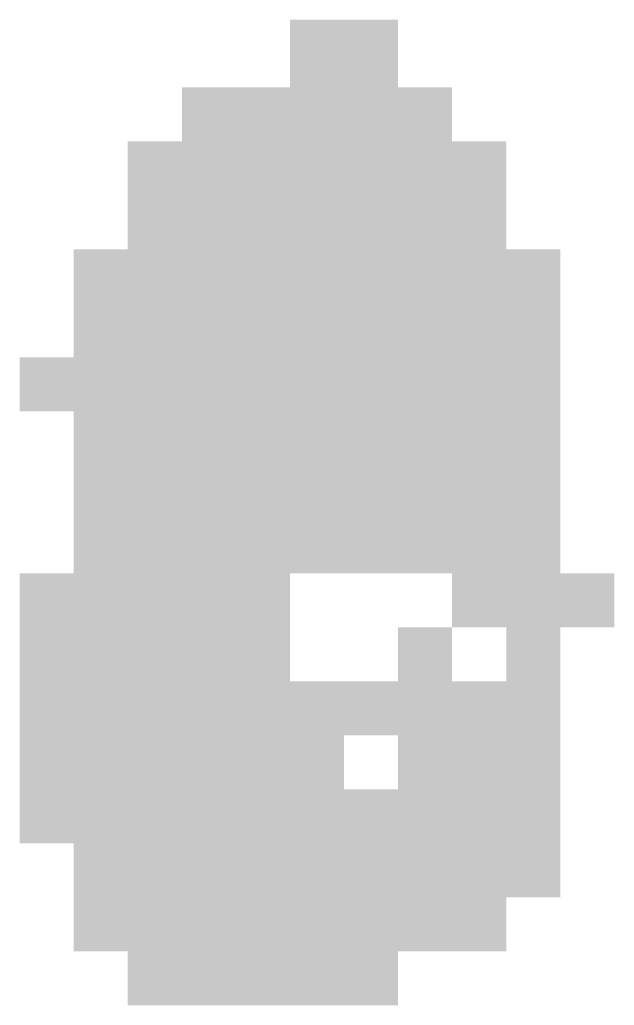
# Model space of a CAD drawing. Header units: metres. Extents: x -0.2 to 72.6, y -0.2 to 14.2.
# Drawn here: x 41.25 to 43.45, y 10.6 to 14.25 of the extents above; entities that cross this region are included whole.
import ezdxf

# ---------------------------------------------------------------- set-up
doc = ezdxf.new("R2010")
doc.units = ezdxf.units.M

msp = doc.modelspace()

# ---------------------------------------------------------------- hatches: boundary and pattern name
at = {"true_color": 0xff0000}
h = msp.add_hatch(color=7, dxfattribs=at)
h.dxf.hatch_style = 1
h.paths.add_polyline_path([(42.25, 14), (42.45, 14), (42.45, 14.25), (42.25, 14.25)])
h = msp.add_hatch(color=7, dxfattribs=at)
h.dxf.hatch_style = 1
h.paths.add_polyline_path([(42.45, 14), (42.65, 14), (42.65, 14.25), (42.45, 14.25)])
h = msp.add_hatch(color=7, dxfattribs=at)
h.dxf.hatch_style = 1
h.paths.add_polyline_path([(41.85, 13.8), (42.05, 13.8), (42.05, 14), (41.85, 14)])
h = msp.add_hatch(color=7, dxfattribs=at)
h.dxf.hatch_style = 1
h.paths.add_polyline_path([(42.05, 13.8), (42.25, 13.8), (42.25, 14), (42.05, 14)])
h = msp.add_hatch(color=7, dxfattribs=at)
h.dxf.hatch_style = 1
h.paths.add_polyline_path([(42.25, 13.8), (42.45, 13.8), (42.45, 14), (42.25, 14)])
h = msp.add_hatch(color=7, dxfattribs=at)
h.dxf.hatch_style = 1
h.paths.add_polyline_path([(42.45, 13.8), (42.65, 13.8), (42.65, 14), (42.45, 14)])
h = msp.add_hatch(color=7, dxfattribs=at)
h.dxf.hatch_style = 1
h.paths.add_polyline_path([(42.65, 13.8), (42.85, 13.8), (42.85, 14), (42.65, 14)])
h = msp.add_hatch(color=7, dxfattribs=at)
h.dxf.hatch_style = 1
h.paths.add_polyline_path([(41.65, 13.6), (41.85, 13.6), (41.85, 13.8), (41.65, 13.8)])
h = msp.add_hatch(color=7, dxfattribs=at)
h.dxf.hatch_style = 1
h.paths.add_polyline_path([(41.85, 13.6), (42.05, 13.6), (42.05, 13.8), (41.85, 13.8)])
h = msp.add_hatch(color=7, dxfattribs=at)
h.dxf.hatch_style = 1
h.paths.add_polyline_path([(42.05, 13.6), (42.25, 13.6), (42.25, 13.8), (42.05, 13.8)])
h = msp.add_hatch(color=7, dxfattribs=at)
h.dxf.hatch_style = 1
h.paths.add_polyline_path([(42.25, 13.6), (42.45, 13.6), (42.45, 13.8), (42.25, 13.8)])
h = msp.add_hatch(color=7, dxfattribs=at)
h.dxf.hatch_style = 1
h.paths.add_polyline_path([(42.45, 13.6), (42.65, 13.6), (42.65, 13.8), (42.45, 13.8)])
h = msp.add_hatch(color=7, dxfattribs=at)
h.dxf.hatch_style = 1
h.paths.add_polyline_path([(42.65, 13.6), (42.85, 13.6), (42.85, 13.8), (42.65, 13.8)])
h = msp.add_hatch(color=7, dxfattribs=at)
h.dxf.hatch_style = 1
h.paths.add_polyline_path([(42.85, 13.6), (43.05, 13.6), (43.05, 13.8), (42.85, 13.8)])
h = msp.add_hatch(color=7, dxfattribs=at)
h.dxf.hatch_style = 1
h.paths.add_polyline_path([(41.65, 13.4), (41.85, 13.4), (41.85, 13.6), (41.65, 13.6)])
h = msp.add_hatch(color=7, dxfattribs=at)
h.dxf.hatch_style = 1
h.paths.add_polyline_path([(41.85, 13.4), (42.05, 13.4), (42.05, 13.6), (41.85, 13.6)])
h = msp.add_hatch(color=7, dxfattribs=at)
h.dxf.hatch_style = 1
h.paths.add_polyline_path([(42.05, 13.4), (42.25, 13.4), (42.25, 13.6), (42.05, 13.6)])
h = msp.add_hatch(color=7, dxfattribs=at)
h.dxf.hatch_style = 1
h.paths.add_polyline_path([(42.25, 13.4), (42.45, 13.4), (42.45, 13.6), (42.25, 13.6)])
h = msp.add_hatch(color=7, dxfattribs=at)
h.dxf.hatch_style = 1
h.paths.add_polyline_path([(42.45, 13.4), (42.65, 13.4), (42.65, 13.6), (42.45, 13.6)])
h = msp.add_hatch(color=7, dxfattribs=at)
h.dxf.hatch_style = 1
h.paths.add_polyline_path([(42.65, 13.4), (42.85, 13.4), (42.85, 13.6), (42.65, 13.6)])
h = msp.add_hatch(color=7, dxfattribs=at)
h.dxf.hatch_style = 1
h.paths.add_polyline_path([(42.85, 13.4), (43.05, 13.4), (43.05, 13.6), (42.85, 13.6)])
h = msp.add_hatch(color=7, dxfattribs=at)
h.dxf.hatch_style = 1
h.paths.add_polyline_path([(41.45, 13.2), (41.65, 13.2), (41.65, 13.4), (41.45, 13.4)])
h = msp.add_hatch(color=7, dxfattribs=at)
h.dxf.hatch_style = 1
h.paths.add_polyline_path([(41.65, 13.2), (41.85, 13.2), (41.85, 13.4), (41.65, 13.4)])
h = msp.add_hatch(color=7, dxfattribs=at)
h.dxf.hatch_style = 1
h.paths.add_polyline_path([(41.85, 13.2), (42.05, 13.2), (42.05, 13.4), (41.85, 13.4)])
at = {"true_color": 0x00ff00}
h = msp.add_hatch(color=7, dxfattribs=at)
h.dxf.hatch_style = 1
h.paths.add_polyline_path([(42.05, 13.2), (42.25, 13.2), (42.25, 13.4), (42.05, 13.4)])
h = msp.add_hatch(color=7, dxfattribs=at)
h.dxf.hatch_style = 1
h.paths.add_polyline_path([(42.25, 13.2), (42.45, 13.2), (42.45, 13.4), (42.25, 13.4)])
at = {"true_color": 0xff0000}
h = msp.add_hatch(color=7, dxfattribs=at)
h.dxf.hatch_style = 1
h.paths.add_polyline_path([(42.45, 13.2), (42.65, 13.2), (42.65, 13.4), (42.45, 13.4)])
h = msp.add_hatch(color=7, dxfattribs=at)
h.dxf.hatch_style = 1
h.paths.add_polyline_path([(42.65, 13.2), (42.85, 13.2), (42.85, 13.4), (42.65, 13.4)])
h = msp.add_hatch(color=7, dxfattribs=at)
h.dxf.hatch_style = 1
h.paths.add_polyline_path([(42.85, 13.2), (43.05, 13.2), (43.05, 13.4), (42.85, 13.4)])
h = msp.add_hatch(color=7, dxfattribs=at)
h.dxf.hatch_style = 1
h.paths.add_polyline_path([(43.05, 13.2), (43.25, 13.2), (43.25, 13.4), (43.05, 13.4)])
h = msp.add_hatch(color=7, dxfattribs=at)
h.dxf.hatch_style = 1
h.paths.add_polyline_path([(41.45, 13), (41.65, 13), (41.65, 13.2), (41.45, 13.2)])
h = msp.add_hatch(color=7, dxfattribs=at)
h.dxf.hatch_style = 1
h.paths.add_polyline_path([(41.65, 13), (41.85, 13), (41.85, 13.2), (41.65, 13.2)])
at = {"true_color": 0x00ff00}
h = msp.add_hatch(color=7, dxfattribs=at)
h.dxf.hatch_style = 1
h.paths.add_polyline_path([(41.85, 13), (42.05, 13), (42.05, 13.2), (41.85, 13.2)])
h = msp.add_hatch(color=7, dxfattribs=at)
h.dxf.hatch_style = 1
h.paths.add_polyline_path([(42.05, 13), (42.25, 13), (42.25, 13.2), (42.05, 13.2)])
h = msp.add_hatch(color=7, dxfattribs=at)
h.dxf.hatch_style = 1
h.paths.add_polyline_path([(42.25, 13), (42.45, 13), (42.45, 13.2), (42.25, 13.2)])
h = msp.add_hatch(color=7, dxfattribs=at)
h.dxf.hatch_style = 1
h.paths.add_polyline_path([(42.45, 13), (42.65, 13), (42.65, 13.2), (42.45, 13.2)])
at = {"true_color": 0xff0000}
h = msp.add_hatch(color=7, dxfattribs=at)
h.dxf.hatch_style = 1
h.paths.add_polyline_path([(42.65, 13), (42.85, 13), (42.85, 13.2), (42.65, 13.2)])
h = msp.add_hatch(color=7, dxfattribs=at)
h.dxf.hatch_style = 1
h.paths.add_polyline_path([(42.85, 13), (43.05, 13), (43.05, 13.2), (42.85, 13.2)])
h = msp.add_hatch(color=7, dxfattribs=at)
h.dxf.hatch_style = 1
h.paths.add_polyline_path([(43.05, 13), (43.25, 13), (43.25, 13.2), (43.05, 13.2)])
h = msp.add_hatch(color=7, dxfattribs=at)
h.dxf.hatch_style = 1
h.paths.add_polyline_path([(41.25, 12.8), (41.45, 12.8), (41.45, 13), (41.25, 13)])
h = msp.add_hatch(color=7, dxfattribs=at)
h.dxf.hatch_style = 1
h.paths.add_polyline_path([(41.45, 12.8), (41.65, 12.8), (41.65, 13), (41.45, 13)])
at = {"true_color": 0x00ff00}
h = msp.add_hatch(color=7, dxfattribs=at)
h.dxf.hatch_style = 1
h.paths.add_polyline_path([(41.65, 12.8), (41.85, 12.8), (41.85, 13), (41.65, 13)])
h = msp.add_hatch(color=7, dxfattribs=at)
h.dxf.hatch_style = 1
h.paths.add_polyline_path([(41.85, 12.8), (42.05, 12.8), (42.05, 13), (41.85, 13)])
h = msp.add_hatch(color=7, dxfattribs=at)
h.dxf.hatch_style = 1
h.paths.add_polyline_path([(42.05, 12.8), (42.25, 12.8), (42.25, 13), (42.05, 13)])
h = msp.add_hatch(color=7, dxfattribs=at)
h.dxf.hatch_style = 1
h.paths.add_polyline_path([(42.25, 12.8), (42.45, 12.8), (42.45, 13), (42.25, 13)])
h = msp.add_hatch(color=7, dxfattribs=at)
h.dxf.hatch_style = 1
h.paths.add_polyline_path([(42.45, 12.8), (42.65, 12.8), (42.65, 13), (42.45, 13)])
h = msp.add_hatch(color=7, dxfattribs=at)
h.dxf.hatch_style = 1
h.paths.add_polyline_path([(42.65, 12.8), (42.85, 12.8), (42.85, 13), (42.65, 13)])
h = msp.add_hatch(color=7, dxfattribs=at)
h.dxf.hatch_style = 1
h.paths.add_polyline_path([(42.85, 12.8), (43.05, 12.8), (43.05, 13), (42.85, 13)])
at = {"true_color": 0xff0000}
h = msp.add_hatch(color=7, dxfattribs=at)
h.dxf.hatch_style = 1
h.paths.add_polyline_path([(43.05, 12.8), (43.25, 12.8), (43.25, 13), (43.05, 13)])
h = msp.add_hatch(color=7, dxfattribs=at)
h.dxf.hatch_style = 1
h.paths.add_polyline_path([(41.45, 12.6), (41.65, 12.6), (41.65, 12.8), (41.45, 12.8)])
at = {"true_color": 0x00ff00}
h = msp.add_hatch(color=7, dxfattribs=at)
h.dxf.hatch_style = 1
h.paths.add_polyline_path([(41.65, 12.6), (41.85, 12.6), (41.85, 12.8), (41.65, 12.8)])
at = {"true_color": 0xffff00}
h = msp.add_hatch(color=7, dxfattribs=at)
h.dxf.hatch_style = 1
h.paths.add_polyline_path([(41.85, 12.6), (42.05, 12.6), (42.05, 12.8), (41.85, 12.8)])
h = msp.add_hatch(color=7, dxfattribs=at)
h.dxf.hatch_style = 1
h.paths.add_polyline_path([(42.05, 12.6), (42.25, 12.6), (42.25, 12.8), (42.05, 12.8)])
at = {"true_color": 0x00ff00}
h = msp.add_hatch(color=7, dxfattribs=at)
h.dxf.hatch_style = 1
h.paths.add_polyline_path([(42.25, 12.6), (42.45, 12.6), (42.45, 12.8), (42.25, 12.8)])
h = msp.add_hatch(color=7, dxfattribs=at)
h.dxf.hatch_style = 1
h.paths.add_polyline_path([(42.45, 12.6), (42.65, 12.6), (42.65, 12.8), (42.45, 12.8)])
h = msp.add_hatch(color=7, dxfattribs=at)
h.dxf.hatch_style = 1
h.paths.add_polyline_path([(42.65, 12.6), (42.85, 12.6), (42.85, 12.8), (42.65, 12.8)])
h = msp.add_hatch(color=7, dxfattribs=at)
h.dxf.hatch_style = 1
h.paths.add_polyline_path([(42.85, 12.6), (43.05, 12.6), (43.05, 12.8), (42.85, 12.8)])
at = {"true_color": 0xff0000}
h = msp.add_hatch(color=7, dxfattribs=at)
h.dxf.hatch_style = 1
h.paths.add_polyline_path([(43.05, 12.6), (43.25, 12.6), (43.25, 12.8), (43.05, 12.8)])
h = msp.add_hatch(color=7, dxfattribs=at)
h.dxf.hatch_style = 1
h.paths.add_polyline_path([(41.45, 12.4), (41.65, 12.4), (41.65, 12.6), (41.45, 12.6)])
at = {"true_color": 0x00ff00}
h = msp.add_hatch(color=7, dxfattribs=at)
h.dxf.hatch_style = 1
h.paths.add_polyline_path([(41.65, 12.4), (41.85, 12.4), (41.85, 12.6), (41.65, 12.6)])
at = {"true_color": 0xffff00}
h = msp.add_hatch(color=7, dxfattribs=at)
h.dxf.hatch_style = 1
h.paths.add_polyline_path([(41.85, 12.4), (42.05, 12.4), (42.05, 12.6), (41.85, 12.6)])
h = msp.add_hatch(color=7, dxfattribs=at)
h.dxf.hatch_style = 1
h.paths.add_polyline_path([(42.05, 12.4), (42.25, 12.4), (42.25, 12.6), (42.05, 12.6)])
at = {"true_color": 0x00ff00}
h = msp.add_hatch(color=7, dxfattribs=at)
h.dxf.hatch_style = 1
h.paths.add_polyline_path([(42.25, 12.4), (42.45, 12.4), (42.45, 12.6), (42.25, 12.6)])
at = {"true_color": 0xff0000}
h = msp.add_hatch(color=7, dxfattribs=at)
h.dxf.hatch_style = 1
h.paths.add_polyline_path([(42.45, 12.4), (42.65, 12.4), (42.65, 12.6), (42.45, 12.6)])
at = {"true_color": 0xffff00}
h = msp.add_hatch(color=7, dxfattribs=at)
h.dxf.hatch_style = 1
h.paths.add_polyline_path([(42.65, 12.4), (42.85, 12.4), (42.85, 12.6), (42.65, 12.6)])
h = msp.add_hatch(color=7, dxfattribs=at)
h.dxf.hatch_style = 1
h.paths.add_polyline_path([(42.85, 12.4), (43.05, 12.4), (43.05, 12.6), (42.85, 12.6)])
at = {"true_color": 0xff0000}
h = msp.add_hatch(color=7, dxfattribs=at)
h.dxf.hatch_style = 1
h.paths.add_polyline_path([(43.05, 12.4), (43.25, 12.4), (43.25, 12.6), (43.05, 12.6)])
h = msp.add_hatch(color=7, dxfattribs=at)
h.dxf.hatch_style = 1
h.paths.add_polyline_path([(41.45, 12.2), (41.65, 12.2), (41.65, 12.4), (41.45, 12.4)])
at = {"true_color": 0x00ff00}
h = msp.add_hatch(color=7, dxfattribs=at)
h.dxf.hatch_style = 1
h.paths.add_polyline_path([(41.65, 12.2), (41.85, 12.2), (41.85, 12.4), (41.65, 12.4)])
at = {"true_color": 0xffff00}
h = msp.add_hatch(color=7, dxfattribs=at)
h.dxf.hatch_style = 1
h.paths.add_polyline_path([(41.85, 12.2), (42.05, 12.2), (42.05, 12.4), (41.85, 12.4)])
h = msp.add_hatch(color=7, dxfattribs=at)
h.dxf.hatch_style = 1
h.paths.add_polyline_path([(42.05, 12.2), (42.25, 12.2), (42.25, 12.4), (42.05, 12.4)])
at = {"true_color": 0x00ff00}
h = msp.add_hatch(color=7, dxfattribs=at)
h.dxf.hatch_style = 1
h.paths.add_polyline_path([(42.25, 12.2), (42.45, 12.2), (42.45, 12.4), (42.25, 12.4)])
h = msp.add_hatch(color=7, dxfattribs=at)
h.dxf.hatch_style = 1
h.paths.add_polyline_path([(42.45, 12.2), (42.65, 12.2), (42.65, 12.4), (42.45, 12.4)])
at = {"true_color": 0xffff00}
h = msp.add_hatch(color=7, dxfattribs=at)
h.dxf.hatch_style = 1
h.paths.add_polyline_path([(42.65, 12.2), (42.85, 12.2), (42.85, 12.4), (42.65, 12.4)])
h = msp.add_hatch(color=7, dxfattribs=at)
h.dxf.hatch_style = 1
h.paths.add_polyline_path([(42.85, 12.2), (43.05, 12.2), (43.05, 12.4), (42.85, 12.4)])
at = {"true_color": 0xff0000}
h = msp.add_hatch(color=7, dxfattribs=at)
h.dxf.hatch_style = 1
h.paths.add_polyline_path([(43.05, 12.2), (43.25, 12.2), (43.25, 12.4), (43.05, 12.4)])
h = msp.add_hatch(color=7, dxfattribs=at)
h.dxf.hatch_style = 1
h.paths.add_polyline_path([(41.25, 12), (41.45, 12), (41.45, 12.2), (41.25, 12.2)])
h = msp.add_hatch(color=7, dxfattribs=at)
h.dxf.hatch_style = 1
h.paths.add_polyline_path([(41.45, 12), (41.65, 12), (41.65, 12.2), (41.45, 12.2)])
at = {"true_color": 0x00ff00}
h = msp.add_hatch(color=7, dxfattribs=at)
h.dxf.hatch_style = 1
h.paths.add_polyline_path([(41.65, 12), (41.85, 12), (41.85, 12.2), (41.65, 12.2)])
h = msp.add_hatch(color=7, dxfattribs=at)
h.dxf.hatch_style = 1
h.paths.add_polyline_path([(41.85, 12), (42.05, 12), (42.05, 12.2), (41.85, 12.2)])
at = {"true_color": 0xff0000}
h = msp.add_hatch(color=7, dxfattribs=at)
h.dxf.hatch_style = 1
h.paths.add_polyline_path([(42.05, 12), (42.25, 12), (42.25, 12.2), (42.05, 12.2)])
h = msp.add_hatch(color=7, dxfattribs=at)
h.dxf.hatch_style = 1
h.paths.add_polyline_path([(42.85, 12), (43.05, 12), (43.05, 12.2), (42.85, 12.2)])
h = msp.add_hatch(color=7, dxfattribs=at)
h.dxf.hatch_style = 1
h.paths.add_polyline_path([(43.05, 12), (43.25, 12), (43.25, 12.2), (43.05, 12.2)])
h = msp.add_hatch(color=7, dxfattribs=at)
h.dxf.hatch_style = 1
h.paths.add_polyline_path([(43.25, 12), (43.45, 12), (43.45, 12.2), (43.25, 12.2)])
h = msp.add_hatch(color=7, dxfattribs=at)
h.dxf.hatch_style = 1
h.paths.add_polyline_path([(41.25, 11.8), (41.45, 11.8), (41.45, 12), (41.25, 12)])
h = msp.add_hatch(color=7, dxfattribs=at)
h.dxf.hatch_style = 1
h.paths.add_polyline_path([(41.45, 11.8), (41.65, 11.8), (41.65, 12), (41.45, 12)])
at = {"true_color": 0x00ff00}
h = msp.add_hatch(color=7, dxfattribs=at)
h.dxf.hatch_style = 1
h.paths.add_polyline_path([(41.65, 11.8), (41.85, 11.8), (41.85, 12), (41.65, 12)])
h = msp.add_hatch(color=7, dxfattribs=at)
h.dxf.hatch_style = 1
h.paths.add_polyline_path([(41.85, 11.8), (42.05, 11.8), (42.05, 12), (41.85, 12)])
at = {"true_color": 0xff0000}
h = msp.add_hatch(color=7, dxfattribs=at)
h.dxf.hatch_style = 1
h.paths.add_polyline_path([(42.05, 11.8), (42.25, 11.8), (42.25, 12), (42.05, 12)])
h = msp.add_hatch(color=7, dxfattribs=at)
h.dxf.hatch_style = 1
h.paths.add_polyline_path([(42.65, 11.8), (42.85, 11.8), (42.85, 12), (42.65, 12)])
h = msp.add_hatch(color=7, dxfattribs=at)
h.dxf.hatch_style = 1
h.paths.add_polyline_path([(43.05, 11.8), (43.25, 11.8), (43.25, 12), (43.05, 12)])
h = msp.add_hatch(color=7, dxfattribs=at)
h.dxf.hatch_style = 1
h.paths.add_polyline_path([(41.25, 11.6), (41.45, 11.6), (41.45, 11.8), (41.25, 11.8)])
h = msp.add_hatch(color=7, dxfattribs=at)
h.dxf.hatch_style = 1
h.paths.add_polyline_path([(41.45, 11.6), (41.65, 11.6), (41.65, 11.8), (41.45, 11.8)])
at = {"true_color": 0x00ff00}
h = msp.add_hatch(color=7, dxfattribs=at)
h.dxf.hatch_style = 1
h.paths.add_polyline_path([(41.65, 11.6), (41.85, 11.6), (41.85, 11.8), (41.65, 11.8)])
at = {"true_color": 0xffff00}
h = msp.add_hatch(color=7, dxfattribs=at)
h.dxf.hatch_style = 1
h.paths.add_polyline_path([(41.85, 11.6), (42.05, 11.6), (42.05, 11.8), (41.85, 11.8)])
h = msp.add_hatch(color=7, dxfattribs=at)
h.dxf.hatch_style = 1
h.paths.add_polyline_path([(42.05, 11.6), (42.25, 11.6), (42.25, 11.8), (42.05, 11.8)])
at = {"true_color": 0xff0000}
h = msp.add_hatch(color=7, dxfattribs=at)
h.dxf.hatch_style = 1
h.paths.add_polyline_path([(42.25, 11.6), (42.45, 11.6), (42.45, 11.8), (42.25, 11.8)])
h = msp.add_hatch(color=7, dxfattribs=at)
h.dxf.hatch_style = 1
h.paths.add_polyline_path([(42.45, 11.6), (42.65, 11.6), (42.65, 11.8), (42.45, 11.8)])
at = {"true_color": 0x00ff00}
h = msp.add_hatch(color=7, dxfattribs=at)
h.dxf.hatch_style = 1
h.paths.add_polyline_path([(42.65, 11.6), (42.85, 11.6), (42.85, 11.8), (42.65, 11.8)])
at = {"true_color": 0xff0000}
h = msp.add_hatch(color=7, dxfattribs=at)
h.dxf.hatch_style = 1
h.paths.add_polyline_path([(42.85, 11.6), (43.05, 11.6), (43.05, 11.8), (42.85, 11.8)])
h = msp.add_hatch(color=7, dxfattribs=at)
h.dxf.hatch_style = 1
h.paths.add_polyline_path([(43.05, 11.6), (43.25, 11.6), (43.25, 11.8), (43.05, 11.8)])
h = msp.add_hatch(color=7, dxfattribs=at)
h.dxf.hatch_style = 1
h.paths.add_polyline_path([(41.25, 11.4), (41.45, 11.4), (41.45, 11.6), (41.25, 11.6)])
h = msp.add_hatch(color=7, dxfattribs=at)
h.dxf.hatch_style = 1
h.paths.add_polyline_path([(41.45, 11.4), (41.65, 11.4), (41.65, 11.6), (41.45, 11.6)])
at = {"true_color": 0x00ff00}
h = msp.add_hatch(color=7, dxfattribs=at)
h.dxf.hatch_style = 1
h.paths.add_polyline_path([(41.65, 11.4), (41.85, 11.4), (41.85, 11.6), (41.65, 11.6)])
at = {"true_color": 0xffff00}
h = msp.add_hatch(color=7, dxfattribs=at)
h.dxf.hatch_style = 1
h.paths.add_polyline_path([(41.85, 11.4), (42.05, 11.4), (42.05, 11.6), (41.85, 11.6)])
h = msp.add_hatch(color=7, dxfattribs=at)
h.dxf.hatch_style = 1
h.paths.add_polyline_path([(42.05, 11.4), (42.25, 11.4), (42.25, 11.6), (42.05, 11.6)])
at = {"true_color": 0xff0000}
h = msp.add_hatch(color=7, dxfattribs=at)
h.dxf.hatch_style = 1
h.paths.add_polyline_path([(42.25, 11.4), (42.45, 11.4), (42.45, 11.6), (42.25, 11.6)])
at = {"true_color": 0x00ff00}
h = msp.add_hatch(color=7, dxfattribs=at)
h.dxf.hatch_style = 1
h.paths.add_polyline_path([(42.65, 11.4), (42.85, 11.4), (42.85, 11.6), (42.65, 11.6)])
h = msp.add_hatch(color=7, dxfattribs=at)
h.dxf.hatch_style = 1
h.paths.add_polyline_path([(42.85, 11.4), (43.05, 11.4), (43.05, 11.6), (42.85, 11.6)])
at = {"true_color": 0xff0000}
h = msp.add_hatch(color=7, dxfattribs=at)
h.dxf.hatch_style = 1
h.paths.add_polyline_path([(43.05, 11.4), (43.25, 11.4), (43.25, 11.6), (43.05, 11.6)])
h = msp.add_hatch(color=7, dxfattribs=at)
h.dxf.hatch_style = 1
h.paths.add_polyline_path([(41.25, 11.2), (41.45, 11.2), (41.45, 11.4), (41.25, 11.4)])
h = msp.add_hatch(color=7, dxfattribs=at)
h.dxf.hatch_style = 1
h.paths.add_polyline_path([(41.45, 11.2), (41.65, 11.2), (41.65, 11.4), (41.45, 11.4)])
h = msp.add_hatch(color=7, dxfattribs=at)
h.dxf.hatch_style = 1
h.paths.add_polyline_path([(41.65, 11.2), (41.85, 11.2), (41.85, 11.4), (41.65, 11.4)])
at = {"true_color": 0x00ff00}
h = msp.add_hatch(color=7, dxfattribs=at)
h.dxf.hatch_style = 1
h.paths.add_polyline_path([(41.85, 11.2), (42.05, 11.2), (42.05, 11.4), (41.85, 11.4)])
h = msp.add_hatch(color=7, dxfattribs=at)
h.dxf.hatch_style = 1
h.paths.add_polyline_path([(42.05, 11.2), (42.25, 11.2), (42.25, 11.4), (42.05, 11.4)])
at = {"true_color": 0xff0000}
h = msp.add_hatch(color=7, dxfattribs=at)
h.dxf.hatch_style = 1
h.paths.add_polyline_path([(42.25, 11.2), (42.45, 11.2), (42.45, 11.4), (42.25, 11.4)])
h = msp.add_hatch(color=7, dxfattribs=at)
h.dxf.hatch_style = 1
h.paths.add_polyline_path([(42.45, 11.2), (42.65, 11.2), (42.65, 11.4), (42.45, 11.4)])
h = msp.add_hatch(color=7, dxfattribs=at)
h.dxf.hatch_style = 1
h.paths.add_polyline_path([(42.65, 11.2), (42.85, 11.2), (42.85, 11.4), (42.65, 11.4)])
h = msp.add_hatch(color=7, dxfattribs=at)
h.dxf.hatch_style = 1
h.paths.add_polyline_path([(42.85, 11.2), (43.05, 11.2), (43.05, 11.4), (42.85, 11.4)])
h = msp.add_hatch(color=7, dxfattribs=at)
h.dxf.hatch_style = 1
h.paths.add_polyline_path([(43.05, 11.2), (43.25, 11.2), (43.25, 11.4), (43.05, 11.4)])
h = msp.add_hatch(color=7, dxfattribs=at)
h.dxf.hatch_style = 1
h.paths.add_polyline_path([(41.45, 11), (41.65, 11), (41.65, 11.2), (41.45, 11.2)])
h = msp.add_hatch(color=7, dxfattribs=at)
h.dxf.hatch_style = 1
h.paths.add_polyline_path([(41.65, 11), (41.85, 11), (41.85, 11.2), (41.65, 11.2)])
h = msp.add_hatch(color=7, dxfattribs=at)
h.dxf.hatch_style = 1
h.paths.add_polyline_path([(41.85, 11), (42.05, 11), (42.05, 11.2), (41.85, 11.2)])
h = msp.add_hatch(color=7, dxfattribs=at)
h.dxf.hatch_style = 1
h.paths.add_polyline_path([(42.05, 11), (42.25, 11), (42.25, 11.2), (42.05, 11.2)])
h = msp.add_hatch(color=7, dxfattribs=at)
h.dxf.hatch_style = 1
h.paths.add_polyline_path([(42.25, 11), (42.45, 11), (42.45, 11.2), (42.25, 11.2)])
h = msp.add_hatch(color=7, dxfattribs=at)
h.dxf.hatch_style = 1
h.paths.add_polyline_path([(42.45, 11), (42.65, 11), (42.65, 11.2), (42.45, 11.2)])
h = msp.add_hatch(color=7, dxfattribs=at)
h.dxf.hatch_style = 1
h.paths.add_polyline_path([(42.65, 11), (42.85, 11), (42.85, 11.2), (42.65, 11.2)])
h = msp.add_hatch(color=7, dxfattribs=at)
h.dxf.hatch_style = 1
h.paths.add_polyline_path([(42.85, 11), (43.05, 11), (43.05, 11.2), (42.85, 11.2)])
h = msp.add_hatch(color=7, dxfattribs=at)
h.dxf.hatch_style = 1
h.paths.add_polyline_path([(43.05, 11), (43.25, 11), (43.25, 11.2), (43.05, 11.2)])
h = msp.add_hatch(color=7, dxfattribs=at)
h.dxf.hatch_style = 1
h.paths.add_polyline_path([(41.45, 10.8), (41.65, 10.8), (41.65, 11), (41.45, 11)])
h = msp.add_hatch(color=7, dxfattribs=at)
h.dxf.hatch_style = 1
h.paths.add_polyline_path([(41.65, 10.8), (41.85, 10.8), (41.85, 11), (41.65, 11)])
h = msp.add_hatch(color=7, dxfattribs=at)
h.dxf.hatch_style = 1
h.paths.add_polyline_path([(41.85, 10.8), (42.05, 10.8), (42.05, 11), (41.85, 11)])
h = msp.add_hatch(color=7, dxfattribs=at)
h.dxf.hatch_style = 1
h.paths.add_polyline_path([(42.05, 10.8), (42.25, 10.8), (42.25, 11), (42.05, 11)])
h = msp.add_hatch(color=7, dxfattribs=at)
h.dxf.hatch_style = 1
h.paths.add_polyline_path([(42.25, 10.8), (42.45, 10.8), (42.45, 11), (42.25, 11)])
h = msp.add_hatch(color=7, dxfattribs=at)
h.dxf.hatch_style = 1
h.paths.add_polyline_path([(42.45, 10.8), (42.65, 10.8), (42.65, 11), (42.45, 11)])
h = msp.add_hatch(color=7, dxfattribs=at)
h.dxf.hatch_style = 1
h.paths.add_polyline_path([(42.65, 10.8), (42.85, 10.8), (42.85, 11), (42.65, 11)])
h = msp.add_hatch(color=7, dxfattribs=at)
h.dxf.hatch_style = 1
h.paths.add_polyline_path([(42.85, 10.8), (43.05, 10.8), (43.05, 11), (42.85, 11)])
h = msp.add_hatch(color=7, dxfattribs=at)
h.dxf.hatch_style = 1
h.paths.add_polyline_path([(41.65, 10.6), (41.85, 10.6), (41.85, 10.8), (41.65, 10.8)])
h = msp.add_hatch(color=7, dxfattribs=at)
h.dxf.hatch_style = 1
h.paths.add_polyline_path([(41.85, 10.6), (42.05, 10.6), (42.05, 10.8), (41.85, 10.8)])
h = msp.add_hatch(color=7, dxfattribs=at)
h.dxf.hatch_style = 1
h.paths.add_polyline_path([(42.05, 10.6), (42.25, 10.6), (42.25, 10.8), (42.05, 10.8)])
h = msp.add_hatch(color=7, dxfattribs=at)
h.dxf.hatch_style = 1
h.paths.add_polyline_path([(42.25, 10.6), (42.45, 10.6), (42.45, 10.8), (42.25, 10.8)])
h = msp.add_hatch(color=7, dxfattribs=at)
h.dxf.hatch_style = 1
h.paths.add_polyline_path([(42.45, 10.6), (42.65, 10.6), (42.65, 10.8), (42.45, 10.8)])

doc.saveas('drawing.dxf')
